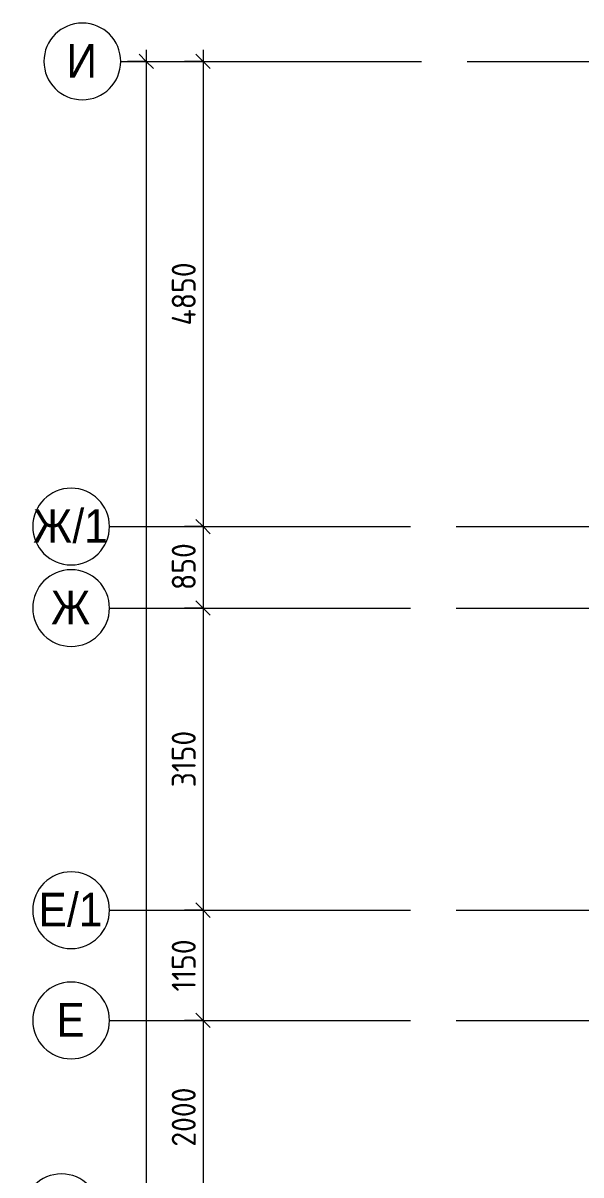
# Model space of a CAD drawing. Header units: millimetres. Extents: x -3129 to 197107, y -8553 to 29000.
# Drawn here: x -3129 to 2685, y 15389 to 27400 of the extents above; entities that cross this region are included whole.
import ezdxf

# ---------------------------------------------------------------- set-up
doc = ezdxf.new("R2010")
doc.units = ezdxf.units.MM
doc.linetypes.add('Осевая', pattern=[3175, 635, -476.25, 1587.5, -476.25])
for name, color, linetype, lineweight in [('A-ANNO-DIMS', 7, 'Continuous', 9), ('A-ANNO-DIMS-100', 7, 'Continuous', 9), ('Оси', 7, 'Continuous', 9), ('Оси-1', 7, 'Continuous', 20), ('Оси-2', 7, 'Осевая', 9)]:
    doc.layers.add(name, color=color, linetype=linetype, lineweight=lineweight)
doc.styles.add('Arial', font='arial.ttf', dxfattribs={"width": 0.9, "height": 350})
doc.styles.add('ISOCPEUR', font='isocpeur.ttf', dxfattribs={"width": 0.9, "height": 250})
doc.dimstyles.new('ISO-2_5_0_9К_БОЛЬШОЙ', dxfattribs={"dimscale": 304.8, "dimtxt": 248.995294, "dimasz": 0.492126, "dimexe": 0.393701, "dimexo": 0.984252, "dimgap": 0, "dimtad": 1, "dimdec": 0, "dimrnd": 10, "dimzin": 0, "dimdsep": 46, "dimtxsty": 'ISOCPEUR', "dimblk1": 'OBLIQUE', "dimblk2": 'OBLIQUE', "dimsah": 1, "dimcen": 0.09, "dimdle": 0.393701, "dimazin": 0, "dimtfac": 1, "dimtdec": 4, "dimtix": 1, "dimtmove": 0, "dimatfit": 3, "dimfxl": 1, "dimtvp": 1, "dimtolj": 1, "dimtzin": 0, "dimarcsym": 2})
doc.dimstyles.new('ISO-2_5_0_9К_БОЛЬШОЙ_1', dxfattribs={"dimscale": 304.8, "dimtxt": 248.995294, "dimasz": 0.492126, "dimexe": 0.393701, "dimexo": 0.984252, "dimgap": 0, "dimtad": 1, "dimdec": 0, "dimrnd": 10, "dimzin": 0, "dimdsep": 46, "dimtxsty": 'ISOCPEUR', "dimblk1": 'OBLIQUE', "dimblk2": 'OBLIQUE', "dimsah": 1, "dimcen": 0.09, "dimdle": 0.393701, "dimazin": 0, "dimtfac": 1, "dimtdec": 4, "dimtix": 1, "dimtmove": 2, "dimatfit": 3, "dimfxl": 1, "dimtvp": 1, "dimtolj": 1, "dimtzin": 0, "dimarcsym": 2})

# ---------------------------------------------------------------- blocks, each defined once
blk = doc.blocks.new('Ось сетки - D8-29747960-План монтажа стен и перегородок 2 этажа  в осях 1-12')
at = {"layer": 'Оси-1'}
for start, end in [(360, 180), (180, 360)]:
    blk.add_arc((0, 0), 4, start, end, dxfattribs=at)
blk = doc.blocks.new('DIMBLOCK12-План монтажа стен и перегородок 2 этажа  в осях 1-12')
at = {"layer": 'A-ANNO-DIMS-100', "lineweight": 20}
for p, q in [((-1252, 27000), (-1327, 27075)), ((-1252, 27000), (-1177, 26925)), ((-1252, 22150), (-1327, 22225)), ((-1252, 22150), (-1177, 22075))]:
    blk.add_line(p, q, dxfattribs=at)
at = {"layer": 'A-ANNO-DIMS-100'}
for p, q in [((-1252, 27120), (-1252, 22150)), ((-1446, 27000), (-1132, 27000)), ((-1252, 27000), (-1446, 27000)), ((-1446, 22150), (-1132, 22150)), ((-1252, 22150), (-1446, 22150))]:
    blk.add_line(p, q, dxfattribs=at)
at = {"layer": 'A-ANNO-DIMS-100', "color": 0, "insert": (-1579, 24247), "char_height": 250, "width": 787.21, "attachment_point": 1, "rotation": 90, "line_spacing_factor": 1.149209, "style": 'ISOCPEUR'}
blk.add_mtext('4850', dxfattribs=at)
blk = doc.blocks.new('_Oblique')
at = {"color": 0, "linetype": 'ByBlock', "lineweight": -2}
blk.add_line((-0.5, -0.5), (0.5, 0.5), dxfattribs=at)
blk = doc.blocks.new('DIMBLOCK13-План монтажа стен и перегородок 2 этажа  в осях 1-12')
at = {"layer": 'A-ANNO-DIMS-100', "lineweight": 20}
for p, q in [((-1252, 22150), (-1327, 22225)), ((-1252, 22150), (-1177, 22075)), ((-1252, 21300), (-1327, 21375)), ((-1252, 21300), (-1177, 21225))]:
    blk.add_line(p, q, dxfattribs=at)
at = {"layer": 'A-ANNO-DIMS-100'}
for p, q in [((-1446, 22150), (-1132, 22150)), ((-1252, 22150), (-1446, 22150)), ((-1252, 22150), (-1252, 21300)), ((-1446, 21300), (-1132, 21300)), ((-1252, 21300), (-1446, 21300))]:
    blk.add_line(p, q, dxfattribs=at)
at = {"layer": 'A-ANNO-DIMS-100', "color": 0, "insert": (-1579, 21488), "char_height": 250, "width": 568.86, "attachment_point": 1, "rotation": 90, "line_spacing_factor": 1.149209, "style": 'ISOCPEUR'}
blk.add_mtext('850', dxfattribs=at)
blk = doc.blocks.new('DIMBLOCK14-План монтажа стен и перегородок 2 этажа  в осях 1-12')
at = {"layer": 'A-ANNO-DIMS-100'}
for p, q in [((-1446, 21300), (-1132, 21300)), ((-1252, 21300), (-1446, 21300)), ((-1252, 21300), (-1252, 18150)), ((-1446, 18150), (-1132, 18150)), ((-1252, 18150), (-1446, 18150))]:
    blk.add_line(p, q, dxfattribs=at)
at = {"layer": 'A-ANNO-DIMS-100', "lineweight": 20}
for p, q in [((-1252, 21300), (-1327, 21375)), ((-1252, 21300), (-1177, 21225)), ((-1252, 18150), (-1327, 18225)), ((-1252, 18150), (-1177, 18075))]:
    blk.add_line(p, q, dxfattribs=at)
at = {"layer": 'A-ANNO-DIMS-100', "color": 0, "insert": (-1579, 19431), "char_height": 250, "width": 706.76, "attachment_point": 1, "rotation": 90, "line_spacing_factor": 1.149209, "style": 'ISOCPEUR'}
blk.add_mtext('3150', dxfattribs=at)
blk = doc.blocks.new('DIMBLOCK15-План монтажа стен и перегородок 2 этажа  в осях 1-12')
at = {"layer": 'A-ANNO-DIMS-100'}
for p, q in [((-1446, 18150), (-1132, 18150)), ((-1252, 18150), (-1446, 18150)), ((-1252, 18150), (-1252, 17000)), ((-1446, 17000), (-1132, 17000)), ((-1252, 17000), (-1446, 17000))]:
    blk.add_line(p, q, dxfattribs=at)
at = {"layer": 'A-ANNO-DIMS-100', "lineweight": 20}
for p, q in [((-1252, 18150), (-1327, 18225)), ((-1252, 18150), (-1177, 18075)), ((-1252, 17000), (-1327, 17075)), ((-1252, 17000), (-1177, 16925))]:
    blk.add_line(p, q, dxfattribs=at)
at = {"layer": 'A-ANNO-DIMS-100', "color": 0, "insert": (-1579, 17302), "char_height": 250, "width": 655.05, "attachment_point": 1, "rotation": 90, "line_spacing_factor": 1.149209, "style": 'ISOCPEUR'}
blk.add_mtext('1150', dxfattribs=at)
blk = doc.blocks.new('DIMBLOCK16-План монтажа стен и перегородок 2 этажа  в осях 1-12')
at = {"layer": 'A-ANNO-DIMS-100', "lineweight": 20}
for p, q in [((-1252, 17000), (-1327, 17075)), ((-1252, 17000), (-1177, 16925)), ((-1252, 15000), (-1327, 15075)), ((-1252, 15000), (-1177, 14925))]:
    blk.add_line(p, q, dxfattribs=at)
at = {"layer": 'A-ANNO-DIMS-100'}
for p, q in [((-1446, 17000), (-1132, 17000)), ((-1252, 17000), (-1446, 17000)), ((-1252, 17000), (-1252, 15000)), ((-254, 15000), (-1372, 15000)), ((-1252, 15000), (-254, 15000))]:
    blk.add_line(p, q, dxfattribs=at)
at = {"layer": 'A-ANNO-DIMS-100', "color": 0, "insert": (-1579, 15684), "char_height": 250, "width": 758.48, "attachment_point": 1, "rotation": 90, "line_spacing_factor": 1.149209, "style": 'ISOCPEUR'}
blk.add_mtext('2000', dxfattribs=at)
blk = doc.blocks.new('DIMBLOCK24-План монтажа стен и перегородок 2 этажа  в осях 1-12')
at = {"layer": 'A-ANNO-DIMS-100', "lineweight": 20}
for p, q in [((-1845, 27000), (-1920, 27075)), ((-1845, 27000), (-1770, 26925)), ((-1845, 0), (-1920, 75)), ((-1845, 0), (-1770, -75))]:
    blk.add_line(p, q, dxfattribs=at)
at = {"layer": 'A-ANNO-DIMS-100'}
for p, q in [((-1845, 27120), (-1845, -120)), ((-2039, 27000), (-1725, 27000)), ((-1845, 27000), (-2039, 27000)), ((-2039, 0), (-1725, 0)), ((-1845, 0), (-2039, 0))]:
    blk.add_line(p, q, dxfattribs=at)
at = {"layer": 'A-ANNO-DIMS-100', "color": 0, "insert": (-2172, 13572), "char_height": 250, "width": 948.1, "attachment_point": 1, "rotation": 90, "line_spacing_factor": 1.149209, "style": 'ISOCPEUR'}
blk.add_mtext('27000', dxfattribs=at)

msp = doc.modelspace()

# ---------------------------------------------------------------- linework, layer by layer
at = {"layer": 'Оси'}
for p, q in [((-2111, 27000), (389, 27000)), ((-2227.6, 22150), (272.4, 22150)), ((-2227.6, 21300), (272.4, 21300)), ((-2227.6, 18150), (272.4, 18150)), ((-2227.6, 17000), (272.4, 17000))]:
    msp.add_line(p, q, dxfattribs=at)
at = {"layer": 'Оси-2'}
for p, q in [((389, 27000), (31360, 27000)), ((272.4, 22150), (35990, 22150)), ((272.4, 21300), (35990, 21300)), ((272.4, 18150), (35990, 18150)), ((272.4, 17000), (35990, 17000))]:
    msp.add_line(p, q, dxfattribs=at)

# ---------------------------------------------------------------- block references
at = {"layer": 'Оси-1', "xscale": 99.99999999999993, "yscale": 99.99999999999993, "zscale": 99.99999999999993, "rotation": 269.9999999999994}
for p in [(-2511, 27000), (-2627.6, 22150), (-2627.6, 21300), (-2627.6, 18150), (-2627.6, 17000), (-2728.6, 15000)]:
    msp.add_blockref('Ось сетки - D8-29747960-План монтажа стен и перегородок 2 этажа  в осях 1-12', p, dxfattribs=at)

# ---------------------------------------------------------------- texts
at = {"layer": 'Оси', "char_height": 350, "attachment_point": 1, "style": 'Arial'}
for s, insert, width in [('\\fArial|b0|i0|c204|p34|;\\W.9;И', (-2675.5, 27181), 389.62), ('/1', (-2613.5, 22331), 454.557), ('\\fArial|b0|i0|c204|p34|;\\W.9;Ж', (-3024.3, 22331), 497.848), ('\\fArial|b0|i0|c204|p34|;\\W.9;Ж', (-2836.6, 21481), 497.848), ('\\fArial|b0|i0|c204|p34|;\\W.9;Е', (-2967.6, 18331), 360.759), ('/1', (-2669.9, 18331), 454.557), ('\\fArial|b0|i0|c204|p34|;\\W.9;Е', (-2780.4, 17181), 360.759)]:
    msp.add_mtext(s, dxfattribs=dict(at, insert=insert, width=width))

# ---------------------------------------------------------------- dimensions: what is measured, and where the dimension line sits
at = {"layer": 'A-ANNO-DIMS'}
dim = msp.add_linear_dim(base=(-1845.2, 0), p1=(-1739.1, 27000), p2=(-1739.1, 0), angle=90, dimstyle='ISO-2_5_0_9К_БОЛЬШОЙ_1', override={"dimpost": '<>', "dimfxl": 26999.999823}, dxfattribs=at)
dim.commit()
dim.dimension.update_dxf_attribs({"geometry": 'DIMBLOCK24-План монтажа стен и перегородок 2 этажа  в осях 1-12', "text_midpoint": (-2005.1, 14046), "dimtype": 160, "text_rotation": 90})
for base, p1, p2, override, picture, middle in [((-1252.3, 22150), (-1146.2, 27000), (-1146.2, 22150), {"dimpost": '<>', "dimfxl": 4849.999753}, 'DIMBLOCK12-План монтажа стен и перегородок 2 этажа  в осях 1-12', (-1377.3, 24575)), ((-1252.3, 21300), (-1146.2, 22150), (-1146.2, 21300), {"dimpost": '<>', "dimfxl": 850}, 'DIMBLOCK13-План монтажа стен и перегородок 2 этажа  в осях 1-12', (-1377.3, 21725)), ((-1252.3, 18150), (-1146.2, 21300), (-1146.2, 18150), {"dimpost": '<>', "dimfxl": 3150}, 'DIMBLOCK14-План монтажа стен и перегородок 2 этажа  в осях 1-12', (-1377.3, 19725)), ((-1252.3, 17000), (-1146.2, 18150), (-1146.2, 17000), {"dimpost": '<>', "dimfxl": 1150}, 'DIMBLOCK15-План монтажа стен и перегородок 2 этажа  в осях 1-12', (-1377.3, 17575)), ((-1252.3, 15000), (-1146.2, 17000), (45.9, 15000), {"dimpost": '<>', "dimfxl": 2328.309321}, 'DIMBLOCK16-План монтажа стен и перегородок 2 этажа  в осях 1-12', (-1377.3, 16000))]:
    dim = msp.add_linear_dim(base=base, p1=p1, p2=p2, angle=90, dimstyle='ISO-2_5_0_9К_БОЛЬШОЙ', override=override, dxfattribs=at)
    dim.commit()
    dim.dimension.update_dxf_attribs({"geometry": picture, "text_midpoint": middle})

doc.saveas('drawing.dxf')
